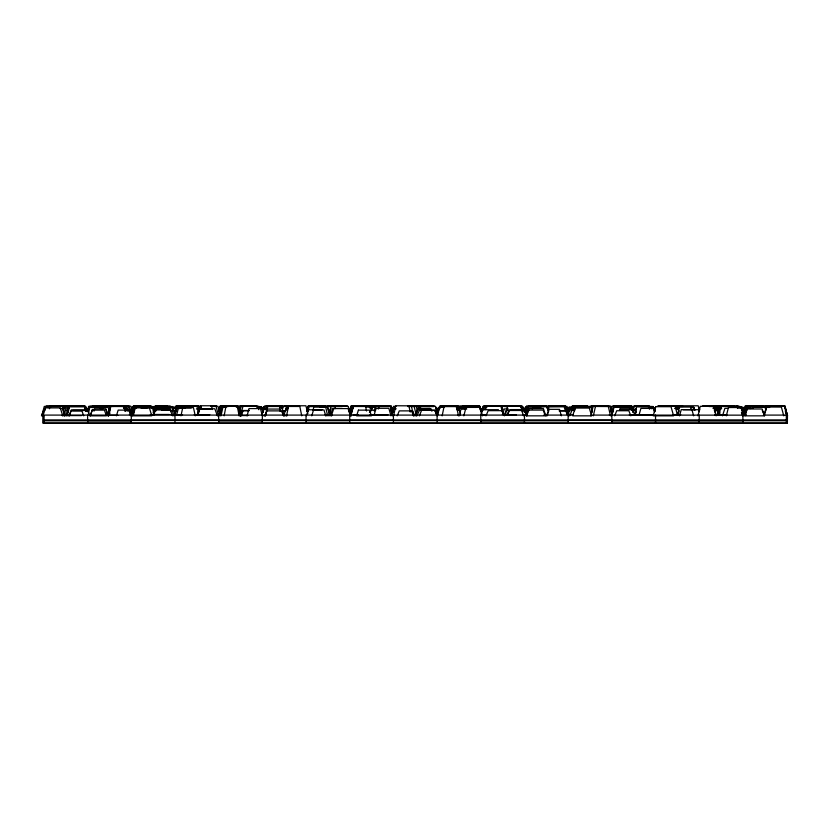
<?xml version="1.0" encoding="UTF-8"?>
<svg xmlns="http://www.w3.org/2000/svg" width="829" height="829" viewBox="0 0 829 829"><rect width="100%" height="100%" fill="white"/><g stroke="black" fill="none" stroke-linecap="round" stroke-linejoin="round"><path stroke-width="1.24" d="M199.903 409.536L200.587 405.754L216.431 405.775M329.32 414.614L330.906 406.117M224.131 415.837L226.006 406.075M184.981 408.417L185.458 405.951M88.516 413.536L89.874 406.656L100.682 406.656L101.138 408.956M135.013 408.376L135.5 405.889M179.219 408.749L179.686 406.386L190.825 406.386M240.099 410.873L241.073 405.909M219.872 411.111L220.804 406.386L228.255 406.386M482.613 409.692L483.338 406.013L485.929 406.013M286.565 415.837L288.461 406.469M308.119 411.111L309.072 406.386L328.947 406.345M679.22 405.827L678.713 408.324L678.143 405.827M154.868 408.531L155.365 406.096L167.479 406.075M374.304 411.029L375.278 406.22M765.24 408.562L765.727 406.137M286.71 409.111L287.166 406.863M442.158 415.837L444.189 405.889M67.253 414.614L69.025 406.075L85.377 406.096L85.988 408.531M131.656 414.604L133.428 406.013L145.603 406.013M750.245 408.593L750.742 406.179M134.453 408.749L134.951 406.386M378.511 408.842L378.998 406.511M108.537 415.837L110.433 406.821M175.893 409.723L176.67 406.055M176.577 408.624L177.085 406.22M350.999 415.837L353.071 406.117L371.91 406.137M677.739 414.573L679.345 407.039M132.495 415.837L134.277 407.578L149.355 407.578L151.738 415.837L132.661 415.837L135.044 407.578M180.971 415.837L182.753 407.619L193.458 407.619L195.25 415.837M265.467 415.837L267.498 406.511M393.588 415.837L395.765 405.754L414.966 405.868M44.797 410.282L45.522 406.946L50.642 406.946M153.013 408.904L153.51 406.593M484.664 409.547L485.224 407.039M108.723 415.837L110.899 406.013M573.678 409.785L574.476 406.158L587.264 406.158M49.429 408.78L49.958 406.428M285.414 411.174L286.451 406.511M313.061 410.272L313.797 406.925L325.662 406.925L327.393 414.718M153.303 411.08L154.101 407.516M334.968 408.728L335.496 406.365M634.859 414.697L636.631 406.759L648.827 406.759L649.335 409.029M133.604 409.827L134.422 406.22L149.417 406.179M593.326 415.837L595.471 406.448M220.98 415.837L222.949 407.226L225.312 407.226M590.932 415.837L593.098 406.386M525.14 412.272L526.529 406.324L542.746 406.345M611.553 413.536L613.159 406.635L633.19 406.697M136.37 408.314L136.961 405.796M220.037 415.837L222.099 407.08L225.809 407.08M307.258 410.873L308.429 405.909L325.248 405.796M88.071 408.728L88.63 406.365L95.946 406.365M239.156 413.484L240.835 406.428L245.384 406.345M697.977 415.837L700.246 406.324L720.256 406.428L720.909 408.78M265.508 409.619L266.399 405.889L282.285 405.909M371.558 408.469L372.148 406.013L386.335 406.013M482.706 408.821L483.266 406.49L485.711 406.49M485.639 409.619L486.53 405.889M461.763 408.51L462.354 406.075M505.731 413.443L507.452 406.283M619.605 410.428L620.133 408.272L631.107 408.272L631.636 410.428M438.375 412.137L439.888 405.992L476.53 406.075M569.678 411.381L570.497 408.034L573.046 408.034M109.2 411.257L110.33 406.676M154.432 408.562L155.023 406.137L170.318 406.241M175.852 411.36L177.23 405.754L197.758 405.889M349.911 410.821L351.154 405.796L366.055 405.796M394.832 409.143L395.381 406.904M133.51 414.666L135.262 407.681L147.489 407.681M240.586 415.837L243.052 405.992L257.86 405.992L258.783 409.681M371.34 410.821L372.283 407.06M459.307 415.837L461.131 408.583L465.981 408.583M524.778 409.681L525.399 407.226M526.125 413.63L527.783 407.039L541.005 407.039M67.294 414.593L69.491 405.889M350.449 413.567L352.159 406.78M267.166 408.935L267.746 406.635M501.607 409.702L502.54 406.034M726.318 415.837L728.432 407.536L741.095 407.536L743.209 415.837M88.081 411.029L89.004 407.433L108.216 407.453L109.842 413.443M131.241 414.593L133.459 405.889L151.065 405.796L151.645 408.314M219.809 409.671L220.763 405.972L237.249 406.075L239.125 415.837M742.266 413.402L743.82 407.308L746.193 407.308M743.271 413.609L744.981 406.946M263.601 409.702L264.544 406.034L284.212 405.972M392.666 409.889L393.578 406.324L396.024 406.324M463.836 415.837L466.167 406.801L480.167 406.801L482.499 415.837M718.95 414.718L721.261 405.796L738.048 405.754M108.889 410.22L109.76 406.842M174.95 408.562L175.582 406.137L178.09 406.137M199.561 409.65L200.535 405.951M263.632 406.676L262.752 410.117L261.974 407.868M307.393 410.127L307.984 407.847M42.113 414.655L44.269 406.428L65.222 406.428M131.78 414.624L133.355 408.604M67.211 410.386L67.781 408.21M247.094 415.837L249.011 408.583L260.461 408.583L262.368 415.837M430.023 408.376L417.764 408.376L415.723 415.837L418.241 407.453L420.645 407.453M419.888 408.749L420.51 406.386M571.378 410.054L571.989 407.744L574.538 407.744M350.563 409.982L351.185 407.64M352.263 409.951L352.885 407.599M532.301 409.029L532.902 406.759L547.316 406.759L548.518 411.298M571.937 409.816L572.58 407.412L575.005 407.412M93.988 411.153L94.61 408.811L105.811 408.811L107.687 415.837M175.199 408.863L175.821 406.531L178.308 406.531M218.752 409.816L219.716 406.2L237.56 406.2M306.637 411.018L307.932 406.2L347.061 406.137M568.228 410.282L569.119 406.946L574.3 406.946M574.559 410.852L575.554 407.122L590.984 407.122L592.269 412.096M176.65 414.707L178.473 407.93L191.261 407.93M198.38 413.661L199.261 410.396M286.129 410.293L287.021 406.977M287.404 408.697L288.046 406.324L291.901 406.324M353.04 408.542L353.693 406.117M437.93 412.427L439.453 406.738L443.142 406.738M610.704 409.972L611.657 406.448L626.89 406.448M154.059 411.257L155.303 406.676L170.204 406.676M349.828 411.06L351.133 406.283L372.356 406.283M481.722 411.371L482.633 408.013M524.912 409.65L525.586 407.184M547.15 415.837L548.922 409.339L559.544 409.339L561.316 415.837M764.265 415.837L766.701 406.863L781.322 406.863L783.757 415.837M459.339 408.842L459.981 406.511L466.375 406.511M131.759 415.837L133.687 408.811M527.897 408.863L528.529 406.531L543.865 406.531M632.921 408.811L633.574 406.469L653.159 406.511L653.812 408.842M744.131 408.023L743.52 410.251L742.732 407.992L737.696 407.992M218.815 411.236L220.089 406.635M483.069 410.117L484.022 406.676L486.561 406.676M218.431 415.837L220.98 406.78L226.068 406.78M281.933 408.894L282.585 406.573M678.226 409.236L678.837 407.039L693.666 407.039L694.588 410.334M66.817 415.837L69.356 406.842L84.641 406.842L85.594 410.22M374.231 414.759L376.055 408.293L388.842 408.293L390.977 415.837M394.677 408.987L395.319 406.697M547.637 410.127L548.601 406.697L564.145 406.697L565.44 411.267M639.159 414.593L640.91 408.396L653.542 408.396L654.589 412.117M156.453 409.858L157.137 407.474L171.51 407.474M262.783 410.324L263.726 407.018M349.734 410.956L350.771 407.308M524.26 412.148L525.669 407.246M679.5 415.837L681.262 409.63L698.588 409.713L699.417 411.754M481.95 411.422L483.224 407.018L487.048 407.018M131.189 409.267L131.821 407.08L134.371 407.08M635.221 414.655L636.247 411.132M633.035 412.5L634.009 409.163L636.351 409.163M329.154 414.738L331.072 408.189M481.421 411.039L482.126 408.645M132.578 412.521L134.215 406.998M311.766 415.837L313.517 409.961L323.994 409.961L325.745 415.837M611.543 415.837L614.102 407.288L629.48 407.288M265.197 415.837L267.239 409.06L279.446 409.06L280.129 411.319M219.592 411.08L220.68 407.516M108.672 411.143L109.749 407.619M198.121 413.723L199.416 409.505M330.73 414.769L332.678 408.396L335.165 408.396M744.919 415.837L747.364 407.972L753.457 407.972M42.994 415.837L45.471 407.909L60.289 407.909L62.766 415.837M131.303 414.655L133.5 407.599M116.371 415.837L118.174 410.106L129.013 410.106L130.816 415.837M525.161 412.604L526.177 409.381M481.462 411.319L482.177 409.06M262.161 413.702L263.871 408.376M329.507 414.624L330.284 412.2M350.584 413.65L351.993 409.277M722.484 415.837L724.878 408.355L728.484 408.355M262.482 410.925L263.28 408.479L267.466 408.376M219.364 411.391L220.099 409.163M331.372 415.837L333.755 408.583L348.045 408.583L350.429 415.837L348.221 406.365L330.864 406.324M174.504 413.661L176.287 408.231L185.054 408.231M567.668 411.474L568.756 408.21L572.57 408.21M87.346 410.966L88.164 408.542M437.028 410.355L437.753 408.169L440.323 408.169M635.656 410.231L636.403 407.992M763.986 414.655L765.955 408.77M155.697 411.308L156.463 409.039L170.152 409.039L170.919 411.308M526.28 415.837L528.726 408.583L543.399 408.583L545.845 415.837M351.548 412.635L352.646 409.443M502.788 413.536L504.364 408.935L508.25 408.935M307.269 410.956L308.108 408.521M307.818 411.35L308.606 409.101M90.185 415.837L92.454 409.464L94.931 409.464M306.979 410.966L307.849 408.542M437.733 412.22L439.018 408.604M507.317 414.666L508.985 409.982L521.482 409.982L523.565 415.837M391.578 414.655L393.692 408.79L396.221 408.79M197.24 414.655L199.374 408.77L214.815 408.77L217.395 415.837M634.941 414.79L636.081 411.671M69.294 415.837L71.097 410.987L81.916 410.987L83.719 415.837M349.289 411.516L350.087 409.36L352.501 409.36M306.212 415.837L308.471 409.795L322.025 409.795M350.501 413.505L351.807 410.003M241.177 415.837L243.208 410.49L249.301 410.49M350.304 413.671L351.537 410.428M174.701 414.749L176.795 409.319M43.937 409.505L41.45 415.837L43.937 415.837M130.961 414.821L132.951 409.775M504.467 414.759L506.146 410.49L524.436 410.49L526.923 415.837M68.983 415.837L71.335 409.878L85.46 409.878M419.391 415.837L421.609 410.231L434.883 410.231L437.101 415.837L439.308 407.122L444.313 407.122M614.703 415.837L616.724 410.738L628.828 410.738L630.848 415.837M350.491 413.764L351.745 410.666M569.699 415.837L571.958 410.314L574.424 410.314M351.579 409.878L350.118 413.453L348.501 407.412M397.236 415.837L399.267 410.883L411.505 410.883L413.547 415.837M567.513 414.79L569.658 409.588L573.513 409.588M261.57 414.78L263.746 409.526L267.363 409.526M153.655 414.676L155.603 410.023M132.36 414.738L133.282 412.552M436.386 411.723L437.246 409.671M481.017 413.785L482.758 409.692L498.426 409.692M153.489 412.282L154.526 409.92L170.183 410.023L172.608 415.837M485.939 415.837L488.24 410.656L502.053 410.656L504.353 415.837M369.444 412.396L370.47 410.106L375.61 410.106M153.137 412.448L154.153 410.189M416.894 415.837L419.443 410.365L434.697 410.365L436.728 414.738M507.493 414.759L509.493 410.49M546.342 415.837L548.767 410.738M217.965 415.837L220.296 410.946M612.02 413.795L613.481 410.738M264.679 415.837L267.062 410.883L281.373 410.883L283.756 415.837L286.015 408.521L288.368 408.521M677.448 414.842L679.355 410.883M240.213 415.837L242.721 410.759L248.99 410.759M46.165 405.93L64.051 405.827M66.237 405.847L84.517 405.889L85.77 410.863M92.371 405.868L107.708 405.754M112.102 405.93L128.899 405.847L130.07 412.086M221.436 405.909L244.586 405.909M244.918 405.775L256.265 405.775M284.896 405.775L305.901 405.775L307.88 413.598M328.678 405.909L347.061 405.796M375.9 405.847L391.247 405.775L392.594 412.065M442.624 405.909L458.043 405.909M462.769 405.827L478.841 405.775M485.069 405.93L500.84 405.889L502.333 412.106M505.317 405.827L520.747 405.754L521.265 408.282M528.964 405.796L546.435 405.909L547.067 408.386M549.171 405.827L563.73 405.827M572.321 405.889L587.564 405.827M592.383 405.909L607.698 405.796M612.932 405.775L631.812 405.775M633.957 405.847L648.817 405.847M661.718 405.775L698.173 405.775L699.334 410.251M704.132 405.775L720.36 405.868L720.898 408.355M760.856 405.868L746.069 405.889L744.297 414.593L746.432 407.163L750.286 407.163M765.934 405.827L780.877 405.827M51.709 405.972L66.641 405.972M93.812 406.034L126.35 406.055M145.873 406.075L148.277 406.075M184.017 406.075L198.815 406.075L199.437 408.51M210.68 406.055L215.965 405.951L218.545 415.837M287.839 405.951L291.466 405.951M312.015 405.972L323.072 405.972M327.704 405.972L345.973 406.075M355.309 406.055L369.993 406.075L370.49 408.51M408.137 406.034L411.702 406.034M415.826 406.075L433.847 405.951M486.436 405.951L488.965 405.951M499.307 406.013L519.576 405.951M530.249 405.972L548.156 405.972L548.767 408.438M548.705 406.096L565.596 406.096L567.15 414.614L565.409 406.22L548.487 406.2M573.305 406.096L585.865 406.096M591.305 406.013L608.31 405.951M637.294 405.972L648.661 405.972M658.361 406.055L662.205 406.055M679.967 406.034L682.412 406.034L679.811 406.117M702.381 405.972L715.728 405.972M720.474 405.972L734.204 406.013M745.084 405.992L766.556 406.013M769.426 406.075L784.742 406.075L787.291 415.837L785.084 406.117L765.654 406.117M51.926 406.262L84.392 406.241M89.833 406.241L107.49 406.137M108.744 406.179L130.702 406.137L132.277 412.2M191.613 406.179L195.447 406.179M211.001 406.262L217.923 406.241L219.84 413.433M242.182 406.117L244.762 406.117M286.461 406.137L291.28 406.137M373.164 406.158L389.174 406.117M408.542 406.22L412.158 406.22M415.992 406.241L434.873 406.262M440.137 406.241L456.934 406.158L457.857 409.785M462.686 406.179L479.452 406.117L481.089 412.189M487.576 406.158L501.348 406.158L503.358 414.624M504.281 406.158L509.193 406.158M519.99 406.117L522.446 406.117L523.068 408.542M526.456 406.2L545.088 406.22M591.004 406.262L610.766 406.137L611.377 408.562M635.004 406.179L649.801 406.158M657.48 406.117L675.096 406.117L677.334 414.614M703.344 406.179L722.235 406.117M749.944 406.158L762.742 406.179M67.439 406.407L81.636 406.345M109.894 406.407L113.77 406.407M150.64 406.365L134.215 406.324L131.998 414.645L129.376 414.604M156.857 406.365L170.463 406.365M192.452 406.365L195.002 406.365M198.141 406.283L200.711 406.283M210.607 406.324L213.54 406.283M267.549 406.407L279.083 406.407M407.764 406.303L415.567 406.345M416.324 406.386L435.38 406.386L437.546 414.655M442.696 406.428L457.649 406.303M483.981 406.303L501.669 406.324M502.136 406.324L521.265 406.283L522.425 411.06M572.062 406.345L590.673 406.386M591.979 406.324L610.103 406.365L611.999 414.645M626.672 406.428L631.853 406.428M637.501 406.428L648.237 406.428M737.499 406.365L739.945 406.365M746.369 406.303L765.291 406.324M766.524 406.283L781.882 406.386M49.564 406.511L61.678 406.511M91.687 406.614L104.609 406.614M110.257 406.511L124.153 406.511M134.215 406.552L172.712 406.573M211.012 406.469L214.742 406.469M224.452 406.593L228.12 406.593M256.171 406.511L259.788 406.511M264.959 406.469L299.829 406.469L301.725 415.837M308.937 406.593L342.273 406.573M351.486 406.469L370.014 406.531M372.781 406.552L390.614 406.511L392.552 415.837M407.878 406.531L416.251 406.511L417.536 411.174M416.966 406.448L433.816 406.593M442.904 406.593L457.712 406.593M504.498 406.573L508.343 406.552M547.482 406.614L567.067 406.448L568.963 413.484M572.197 406.511L587.181 406.511M590.155 406.448L609.937 406.552M676.257 406.511L683.21 406.448M708.919 406.511L721.126 406.511L721.634 408.842M721.344 406.511L735.043 406.593M749.903 406.448L760.68 406.448M767.602 406.531L781.83 406.593M257.135 406.759L260.72 406.759M279.238 406.635L281.787 406.635L284.129 415.837M320.978 406.759L323.559 406.759M737.572 406.656L742.048 406.738L742.95 410.148L742.359 407.723M764.493 406.635L767.043 406.635M124.236 406.946L126.744 406.946M257.197 406.863L259.612 406.863M365.61 406.925L370.729 406.925L371.527 410.272M456.137 406.904L458.903 406.821M589.647 406.821L592.051 406.821M47.522 407.101L49.947 407.101M91.522 407.122L103.345 407.122M124.329 406.977L129.127 406.977L131.055 414.728M138.971 406.998L149.925 406.998M158.049 407.06L174.277 407.039M198.794 406.998L201.25 406.998M257.715 407.101L261.549 407.101L262.513 410.376M369.247 406.977L375.869 407.06M463.836 407.08L478.395 407.08M572.321 407.101L574.849 407.101M615.564 407.101L634.071 407.039M737.623 407.039L741.489 407.039M123.428 407.246L125.904 407.246L126.433 409.702M236.286 407.184L240.027 407.184L240.918 410.894M256.959 407.184L261.788 407.184L262.534 409.65M320.543 407.143L327.838 407.143L329.414 414.593M372.863 407.163L375.371 407.163M460.24 407.205L462.675 407.205M520.83 407.184L523.213 407.184L523.897 409.65M587.253 407.288L589.668 407.288M713.572 407.246L718.37 407.246L719.935 413.381M737.603 407.308L740.079 407.308M762.317 407.226L764.846 407.226M198.773 407.329L201.178 407.329M320.191 407.371L323.776 407.371M463.639 407.412L476.281 407.412M587.875 407.412L590.393 407.412M629.024 407.391L633.884 407.391M649.262 407.433L651.812 407.433M713.935 407.329L716.349 407.329L718.422 414.614M736.09 407.371L738.649 407.371M752.442 407.35L765.519 407.35L766.141 409.775M767.146 407.433L769.644 407.433M649.169 407.599L651.553 407.599M675.77 407.536L679.5 407.536M62.921 407.661L66.527 407.661L67.636 411.163M172.619 407.681L175.188 407.681L176.287 411.174M648.724 407.661L654.257 407.661L655.356 411.163M690.547 407.661L694.101 407.661L694.609 409.992M140.909 407.889L152.733 407.889L154.422 414.697M153.386 407.889L155.811 407.889M158.142 407.827L174.805 407.847M281.104 407.827L283.466 407.827M369.879 407.951L372.262 407.951M463.712 407.909L458.603 407.909L457.877 410.179L457.214 408.034M629.46 407.827L631.947 407.827L633.252 412.407M648.454 407.992L652.071 407.992M715.593 407.889L718.069 407.889L719.406 413.567M258.016 408.189L261.881 408.189L263.342 412.552M712.857 408.189L715.417 408.189L716.09 410.365M62.444 408.417L65.004 408.417L66.786 414.593M123.531 408.438L127.334 408.438L128.039 410.904M674.63 408.459L679.469 408.459M60.02 408.542L62.486 408.542L64.745 415.837M100.34 408.542L102.775 408.542M376.573 408.521L378.998 408.521M85.542 408.707L87.957 408.707M196.39 408.977L210.97 408.977M419.453 408.935L431.225 408.935L431.888 411.236M461.95 408.998L466.779 408.998M718.038 409.08L720.505 409.08M571.72 409.381L574.217 409.381M714.329 409.505L716.836 409.505L718.411 414.78M510.851 409.588L522.083 409.588M619.491 409.65L632.859 409.65L634.713 414.801M417.64 409.878L429.432 409.878M456.852 409.754L459.256 409.754L460.582 413.402M683.137 409.733L695.407 409.733M328.149 410.106L330.584 410.106M161.665 410.334L172.173 410.334L173.924 415.837M72.724 410.49L87.522 410.49L89.988 415.837M172.619 410.593L175.157 410.593M66.372 410.635L68.714 410.635M282.378 410.759L284.958 410.759M559.409 410.738L564.445 410.738M559.129 410.863L566.248 410.863L568.228 415.837M676.516 414.386L679.106 414.386M63.802 414.479L67.688 414.479M151.106 414.469L169.23 414.469M502.364 414.479L507.545 414.479M743.426 414.417L746.017 414.417M63.636 414.738L67.522 414.738M150.308 414.655L154.194 414.655M171.023 414.655L182.567 414.687M194.224 414.687L209.758 414.687M325.092 414.573L331.569 414.573M568.311 414.604L570.901 414.604M672.941 414.593L680.713 414.593M150.557 414.863L154.443 414.863M327.414 414.842L330.004 414.842M353.081 414.832L358.263 414.832M369.91 414.832L388.034 414.832M457.629 414.759L460.219 414.759M481.348 414.832L486.53 414.832M503.358 414.832L516.301 414.832M609.305 414.801L611.895 414.801M629.284 414.832L652.578 414.832M714.577 414.78L723.634 414.78M742.774 414.842L745.354 414.842M545.088 414.935L547.679 414.935M716.463 415.018L726.815 415.018M527.037 415.091L43.916 415.091L43.916 423.246M543.741 415.091L573.295 415.091M591.284 415.091L746.287 415.153M763.457 415.091L786.586 415.091L786.586 423.246M107.469 415.339L117.822 415.339M283.466 415.391L287.352 415.391M62.154 415.588L81.574 415.588M238.835 415.547L247.892 415.547M262.71 415.63L265.301 415.63M283.425 415.63L287.3 415.63M325.486 415.609L331.963 415.609M43.916 419.909L786.586 419.909M131.293 420.49L218.669 420.458M262.347 420.541L306.036 420.541M349.724 420.49L393.412 420.49M480.779 420.541L393.412 420.635M568.155 420.448L611.843 420.448M306.036 420.707L349.724 420.707M742.898 420.749L786.586 420.749M43.916 420.821L87.605 420.821M524.467 420.79L568.155 420.79M87.605 421.049L131.293 421.049M218.669 420.977L262.347 420.977M480.779 420.987L524.467 420.987M611.843 420.987L742.898 421.028M43.916 423.091L786.586 423.091M108.361 411.07L109.635 413.93M762.265 410.448L763.685 413.681M742.142 409.982L744.121 414.666M391.972 410.759L392.811 412.79M785.477 411.536L787.218 415.837M741.437 412.573L742.743 415.837M785.374 411.505L787.084 415.837L785.353 410.314M129.645 409.505L131.314 413.723M348.926 409.588L351.237 415.837M412.79 410.946L414.562 415.837M106.091 409.464L108.361 415.837M714.308 410.106L715.935 414.687M327.88 408.396L329.683 413.712M238.224 408.034L240.793 415.837M523.866 408.334L524.57 410.479M238.7 408.459L240.7 414.604M127.2 408.77L127.967 411.122M610.869 408.956L611.968 412.396M567.544 408.148L568.238 410.345M566 408.935L567.45 413.536M565.824 409.225L567.202 413.63M699.075 407.516L699.811 409.889M654.04 408.707L654.775 411.08M480.25 408.293L481.255 411.526M173.012 407.827L175.137 414.687M108.547 408.645L109.283 411.039M610.476 409.847L611.211 412.241M86.568 408.749L87.294 411.111M239.021 408.055L239.695 410.282M390.459 407.599L391.889 412.303M129.003 408.832L130.775 414.666M633.252 408.334L633.884 410.479M348.636 409.308L349.931 413.661M785.509 409.795L787.26 415.837L784.721 406.055M436.085 407.35L438.199 414.624M784.99 406.946L787.55 415.837M633.107 408.624L633.791 411.029M691.894 409.63L693.666 415.837M522.55 407.495L523.565 411.07M85.294 407.246L85.988 409.702M392.345 408.21L393.267 411.474M391.329 407.184L392.024 409.65M63.356 408.251L65.201 414.749M785.529 409.06L787.436 415.837M565.658 409.681L567.046 414.604L565.264 406.2M85.833 406.676L87.118 411.257M390.873 410.428L391.475 412.593M84.89 406.801L85.511 409.06M649.097 406.469L649.739 408.811M629.978 407.101L630.662 409.588M458.116 407.785L458.748 410.086M390.956 407.08L392.158 411.453M124.267 407.93L125.189 411.319M67.574 406.262L68.227 408.656M675.801 406.158L676.454 408.573M457.09 408.251L457.67 410.417M172.194 407.06L173.074 410.345M718.722 406.179L719.354 408.593M633.605 411.236L632.403 406.635L632.921 408.956M435.753 407.101L437.059 412.086M736.826 405.796L737.395 408.034M479.463 406.2L480.706 411.018M391.682 407.64L392.884 412.324M125.604 408.479L126.226 410.925M653.635 407.661L654.516 411.163M414.158 406.531L416.459 415.837M652.744 406.531L653.314 408.863M784.566 406.096L786.617 414.614M713.862 406.324L716.132 415.837M502.291 407.039L502.892 409.547M480.053 406.262L481.193 411.049M84.931 406.78L85.998 411.308M675.697 405.775L676.277 408.293M608.32 406.448L610.465 415.837M85.18 407.143L86.029 410.863M676.765 407.184L677.324 409.65M238.97 407.806L239.747 411.246M62.538 406.428L64.631 415.837M123.946 406.013L125.034 410.925M279.663 406.511L280.679 411.174M408.863 405.754L410.231 412.054M690.63 407.039L691.168 409.547M365.506 406.117L366.542 410.977M456.427 405.889L458.458 415.837M714.857 406.718L715.531 410.137M411.464 406.055L413.402 415.837M196.929 405.951L198.608 414.593M651.356 406.469L651.791 408.811M211.592 405.754L212.276 409.536M787.467 415.06L787.384 423.246L43.129 423.246L43.17 415.63M787.177 414.935L787.177 423.246M787.011 415.402L787.011 423.246M786.804 416.355L786.804 423.246M786.348 415.422L786.389 423.246M742.898 415.091L742.898 423.246M699.22 415.091L699.22 423.246M655.532 415.091L655.532 423.246M611.843 415.091L611.843 423.246M568.155 415.091L568.155 423.246M524.467 415.091L524.467 423.246M480.779 415.091L480.779 423.246M437.101 415.091L437.101 423.246M393.412 415.091L393.412 423.246M349.724 415.091L349.724 423.246M306.036 415.091L306.036 423.246M262.347 415.091L262.347 423.246M218.669 415.091L218.669 423.246M174.981 415.091L174.981 423.246M131.293 415.091L131.293 423.246M87.605 415.091L87.605 423.246M43.502 416.614L43.502 423.246M43.46 415.94L43.336 423.246M655.76 406.697L653.211 415.837L673.573 415.837L671.034 406.697L655.76 406.697M575.088 408.075L572.715 415.837L591.657 415.837L589.295 408.075L575.088 408.075M358.429 410.127L356.574 415.837L371.433 415.837L369.579 410.127L358.429 410.127M92.288 410.127L90.257 415.837L106.433 415.837L104.413 410.127L92.288 410.127M747.281 408.977L744.805 415.837L764.566 415.837L762.1 408.977L747.281 408.977M528.902 410.086L526.539 415.837L545.42 415.837L543.068 410.086L528.902 410.086"/></g></svg>
